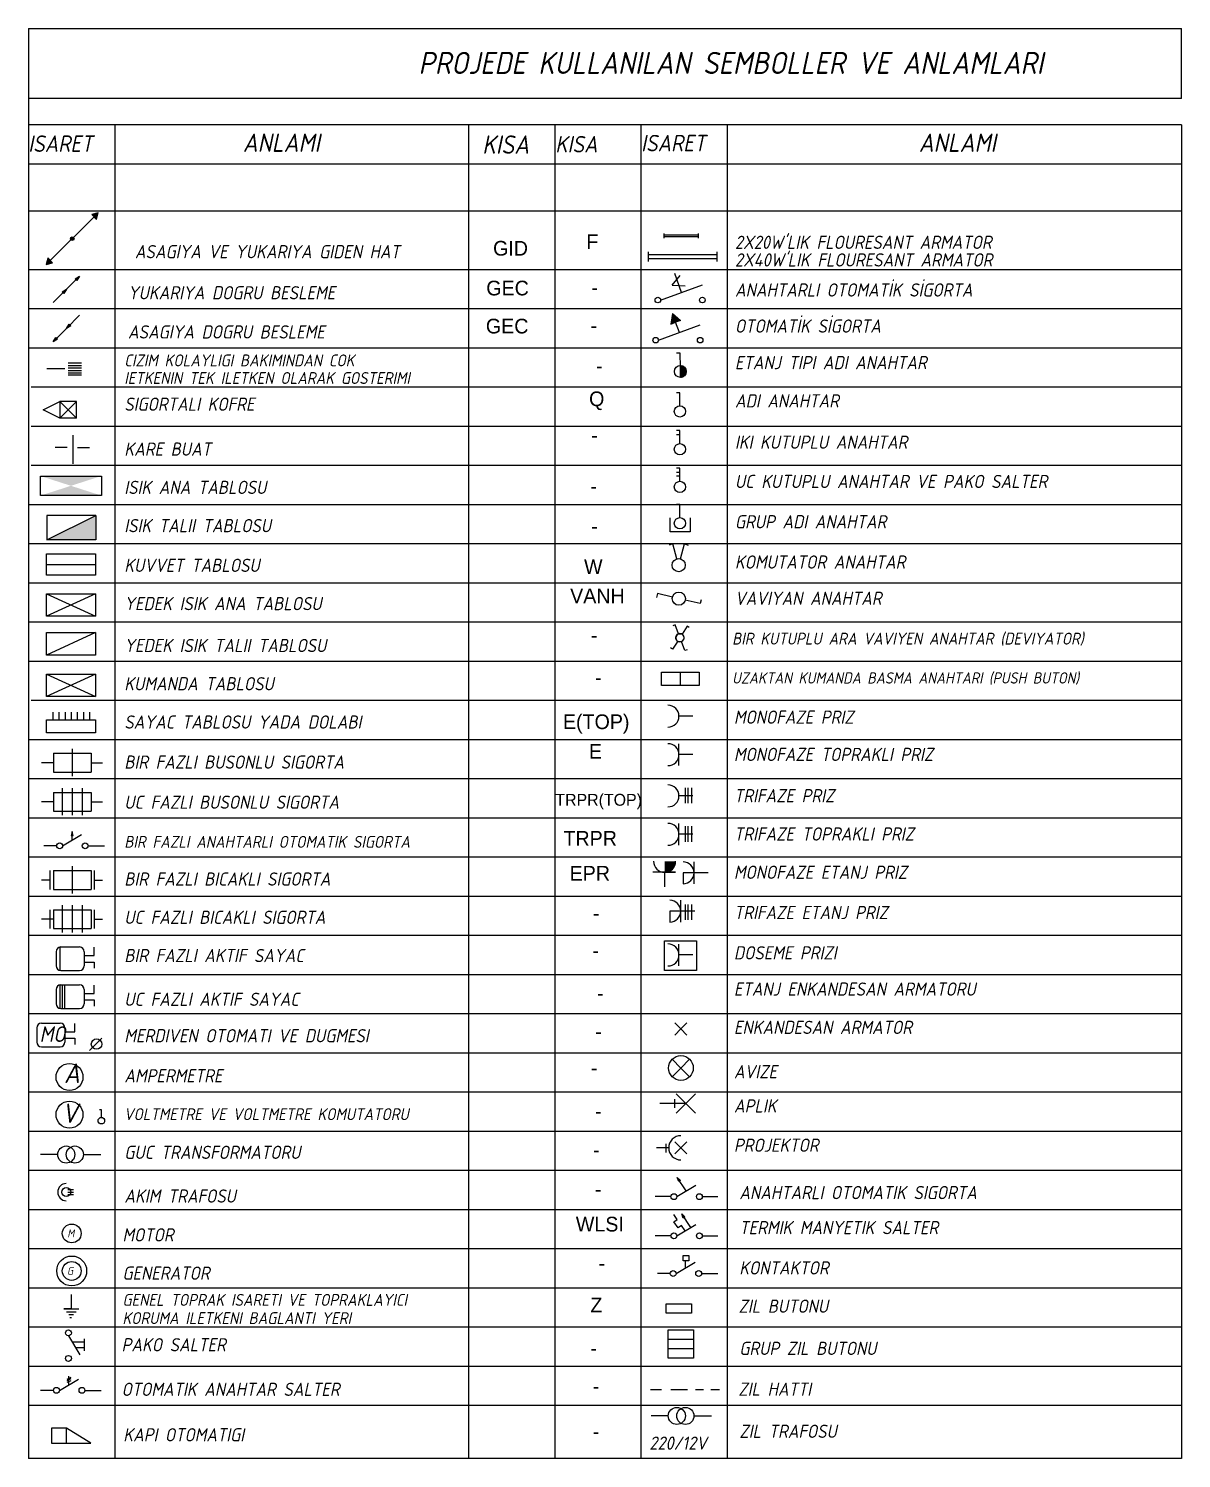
# Model space of a CAD drawing. Header units: millimetres. Extents: x 2277 to 6511, y 228 to 2237.
# Drawn here: x 4941 to 6511, y 290 to 2237 of the extents above; entities that cross this region are included whole.
import ezdxf
from ezdxf.enums import TextEntityAlignment as Align

# ---------------------------------------------------------------- set-up
doc = ezdxf.new("R2010")
doc.units = ezdxf.units.MM
for name, color, linetype in [('ACIHAZ', 7, 'Continuous'), ('AHAT', 7, 'Continuous'), ('ŞEMA', 9, 'Continuous')]:
    doc.layers.add(name, color=color, linetype=linetype)
doc.styles.add('2', font='TROMANS', dxfattribs={"height": 20})
doc.styles.add('Sefa - 1', font='GENISO.ttf', dxfattribs={"oblique": 12})

# ---------------------------------------------------------------- blocks, each defined once
blk = doc.blocks.new('GID')
at = {"layer": 'AHAT', "color": 7}
blk.add_line((71.1, 70.3), (3.9, 3.1), dxfattribs=at)
for points in [[(66.3, 52.5), (71.1, 70.3), (53.3, 65.5)], [(71.1, 70.3), (60.7, 67.5), (68.3, 59.9)]]:
    blk.add_lwpolyline(points, close=True, dxfattribs=at)
at = {"layer": 'AHAT', "const_width": 5}
blk.add_lwpolyline([(-2.5, 0, 1), (2.5, 0, 1)], format="xyb", close=True, dxfattribs=at)
at = {"layer": 'AHAT', "color": 7}
blk.add_circle((0, 0), 5, dxfattribs=at)
for points in [[(71.1, 70.3), (66.3, 52.5), (53.3, 65.5), (66.3, 52.5)], [(71.1, 70.3), (68.3, 59.9), (60.7, 67.5)]]:
    blk.add_solid(points, dxfattribs=at)
blk = doc.blocks.new('EPR')
at = {"layer": 'ACIHAZ', "color": 4}
for p, q in [((14.7, 20), (-16, 20)), ((0, 20), (0, 0)), ((0, 20), (14.7, 20))]:
    blk.add_line(p, q, dxfattribs=at)
at = {"layer": 'ACIHAZ', "color": 4, "const_width": 15}
blk.add_lwpolyline([(0, 27.5, 0.414214), (7.5, 35, 1)], format="xyb", dxfattribs=at)
at = {"layer": 'ACIHAZ', "color": 4}
blk.add_arc((0, 35), 15, 180, 0, dxfattribs=at)

msp = doc.modelspace()

# ---------------------------------------------------------------- hatches: boundary and pattern name
at = {"layer": 'ŞEMA'}
msp.add_hatch(color=0, dxfattribs=at).paths.add_polyline_path([(5828.649, 1839.899), (5817.762, 1849.243), (5815.428, 1835.087), (5822.039, 1837.493)])
h = msp.add_hatch(color=0, dxfattribs=at)
h.dxf.hatch_style = 1
h.paths.add_polyline_path([(5032.353, 1541.182), (5032.353, 1574.536), (4965.645, 1541.182)])

# ---------------------------------------------------------------- linework, layer by layer
at = {"color": 0}
for p, q in [((5657.528, 2106.12), (5657.528, 290.391)), ((5774.867, 2106.12), (5774.867, 290.391)), ((5892.205, 2106.12), (5892.205, 290.391))]:
    msp.add_line(p, q, dxfattribs=at)
msp.add_lwpolyline([(4940.876, 2237.34), (4940.876, 290.391)])
at = {"layer": 'ŞEMA', "color": 0}
for p, q in [((4940.876, 2237.34), (6510.901, 2237.34)), ((6510.901, 2142.12), (6510.901, 2237.34)), ((6510.901, 2142.12), (6510.901, 2237.34)), ((6510.901, 2142.12), (4940.876, 2142.12)), ((6510.901, 2106.12), (4940.876, 2106.12)), ((5058.215, 2106.12), (5058.215, 290.391)), ((5540.189, 2106.12), (5540.189, 290.391)), ((5657.528, 2106.12), (5657.528, 290.391)), ((5774.867, 2106.12), (5774.867, 290.391)), ((6510.901, 2106.12), (6510.901, 290.391)), ((6510.901, 2106.12), (6510.901, 290.391)), ((6510.901, 2052.785), (4940.876, 2052.785)), ((6510.901, 1988.646), (4940.876, 1988.646)), ((5806.402, 1951.774), (5806.402, 1958.339)), ((5806.402, 1956.482), (5852.942, 1956.482)), ((5852.942, 1953.631), (5806.402, 1953.631)), ((5852.942, 1958.339), (5852.942, 1951.774)), ((5785.165, 1920.169), (5785.165, 1933.3)), ((5785.165, 1929.586), (5878.246, 1929.586)), ((5878.246, 1933.3), (5878.246, 1920.169)), ((6510.901, 1909.049), (4940.876, 1909.049)), ((5878.246, 1923.884), (5785.165, 1923.884)), ((4992.437, 1882.396), (5010.413, 1900.372)), ((5004.502, 1896.654), (5010.413, 1900.372)), ((5006.695, 1894.461), (5004.502, 1896.654)), ((5010.413, 1900.372), (5006.695, 1894.461)), ((5817.207, 1887.771), (5828.15, 1901.027)), ((5830.165, 1878.037), (5820.797, 1903.776)), ((4974.461, 1864.42), (4992.437, 1882.396)), ((4986.525, 1878.678), (4992.437, 1882.396)), ((4988.719, 1876.484), (4986.525, 1878.678)), ((4992.437, 1882.396), (4988.719, 1876.484)), ((5801.698, 1867.675), (5858.632, 1888.398)), ((5817.207, 1887.771), (5835.031, 1887.288)), ((6510.901, 1855.713), (4940.876, 1855.713)), ((5010.413, 1846.899), (4992.437, 1828.923)), ((4992.437, 1828.923), (4996.155, 1834.834)), ((4998.348, 1832.641), (4992.437, 1828.923)), ((4996.155, 1834.834), (4998.348, 1832.641)), ((5798.663, 1813.143), (5855.597, 1833.865)), ((5817.762, 1849.243), (5815.428, 1835.087)), ((5815.428, 1835.087), (5822.039, 1837.493)), ((5817.762, 1849.243), (5828.649, 1839.899)), ((5828.649, 1839.899), (5822.039, 1837.493)), ((5827.13, 1823.504), (5822.039, 1837.493)), ((4992.437, 1828.923), (4974.461, 1810.947)), ((4974.461, 1810.947), (4978.179, 1816.858)), ((4980.372, 1814.665), (4974.461, 1810.947)), ((4978.179, 1816.858), (4980.372, 1814.665)), ((6510.901, 1802.377), (4940.876, 1802.377)), ((5828.339, 1795.265), (5823.4, 1795.221)), ((5828.509, 1776.262), (5828.339, 1795.265)), ((4990.394, 1774.228), (4965.615, 1774.228)), ((4994.935, 1782.272), (5012.799, 1782.272)), ((4994.935, 1778.8), (5012.799, 1778.8)), ((4994.935, 1775.418), (5012.799, 1775.418)), ((4994.935, 1771.849), (5012.799, 1771.849)), ((5828.509, 1762.332), (5828.509, 1778.621)), ((5828.509, 1778.456), (5828.673, 1778.62)), ((5828.509, 1778.181), (5828.938, 1778.61)), ((5828.509, 1777.907), (5829.195, 1778.592)), ((5828.509, 1777.633), (5829.444, 1778.567)), ((5828.509, 1777.359), (5829.686, 1778.536)), ((5828.509, 1777.084), (5829.923, 1778.498)), ((5828.509, 1776.81), (5830.153, 1778.454)), ((5828.509, 1776.536), (5830.378, 1778.404)), ((5828.509, 1776.262), (5830.597, 1778.349)), ((5828.509, 1775.987), (5830.811, 1778.289)), ((5828.509, 1775.713), (5831.021, 1778.224)), ((5828.509, 1775.439), (5831.225, 1778.155)), ((5828.509, 1775.165), (5831.426, 1778.081)), ((5828.509, 1774.891), (5831.622, 1778.003)), ((5828.509, 1774.616), (5831.814, 1777.921)), ((5828.509, 1774.342), (5832.002, 1777.834)), ((5828.509, 1774.068), (5832.186, 1777.744)), ((5828.509, 1773.794), (5832.366, 1777.65)), ((5828.509, 1773.519), (5832.543, 1777.552)), ((5828.509, 1773.245), (5832.715, 1777.451)), ((5828.509, 1772.971), (5832.885, 1777.346)), ((5828.509, 1772.697), (5833.051, 1777.238)), ((5828.509, 1772.422), (5833.213, 1777.126)), ((5828.509, 1772.148), (5833.372, 1777.01)), ((5828.509, 1771.874), (5833.527, 1776.892)), ((5828.509, 1771.6), (5833.68, 1776.77)), ((5828.509, 1771.325), (5833.829, 1776.644)), ((5828.509, 1771.051), (5833.974, 1776.516)), ((5828.509, 1770.777), (5834.116, 1776.384)), ((5828.509, 1770.503), (5834.256, 1776.249)), ((5828.509, 1770.228), (5834.391, 1776.11)), ((5828.509, 1769.954), (5834.524, 1775.969)), ((5828.509, 1769.68), (5834.653, 1775.824)), ((5828.509, 1769.406), (5834.779, 1775.675)), ((5828.509, 1769.131), (5834.902, 1775.524)), ((5828.509, 1768.857), (5835.021, 1775.369)), ((5828.509, 1768.583), (5835.137, 1775.21)), ((5828.509, 1768.309), (5835.25, 1775.049)), ((5828.509, 1768.034), (5835.359, 1774.884)), ((5828.509, 1767.76), (5835.464, 1774.715)), ((5828.509, 1767.486), (5835.566, 1774.543)), ((5828.509, 1767.212), (5835.665, 1774.367)), ((5828.509, 1766.937), (5835.76, 1774.188)), ((5828.509, 1766.663), (5835.85, 1774.004)), ((5828.509, 1766.389), (5835.937, 1773.817)), ((5828.509, 1766.115), (5836.021, 1773.626)), ((5828.509, 1765.84), (5836.099, 1773.431)), ((5828.509, 1765.566), (5836.174, 1773.231)), ((5828.509, 1765.292), (5836.244, 1773.027)), ((5828.509, 1765.018), (5836.31, 1772.818)), ((5828.509, 1764.744), (5836.371, 1772.605)), ((5828.509, 1764.469), (5836.427, 1772.387)), ((5828.509, 1764.195), (5836.478, 1772.163)), ((5828.509, 1763.921), (5836.523, 1771.934)), ((4994.935, 1768.655), (5012.799, 1768.655)), ((4994.935, 1765.65), (5012.799, 1765.65)), ((5828.509, 1763.647), (5836.562, 1771.699)), ((5828.509, 1763.372), (5836.595, 1771.458)), ((5828.509, 1763.098), (5836.621, 1771.21)), ((5828.509, 1762.824), (5836.64, 1770.954)), ((5828.509, 1762.55), (5836.651, 1770.691)), ((5828.566, 1762.332), (5836.654, 1770.42)), ((5828.847, 1762.339), (5836.647, 1770.139)), ((5829.139, 1762.356), (5836.63, 1769.847)), ((5829.442, 1762.386), (5836.6, 1769.544)), ((5829.76, 1762.428), (5836.558, 1769.226)), ((5830.093, 1762.487), (5836.499, 1768.893)), ((5830.445, 1762.565), (5836.421, 1768.541)), ((5830.821, 1762.667), (5836.319, 1768.165)), ((5831.227, 1762.799), (5836.187, 1767.759)), ((5831.674, 1762.972), (5836.014, 1767.312)), ((5832.185, 1763.209), (5835.777, 1766.801)), ((5832.812, 1763.561), (5835.425, 1766.174)), ((5833.868, 1764.343), (5834.643, 1765.118)), ((6510.901, 1749.041), (4944.53, 1749.041)), ((5827.892, 1741.423), (5823.262, 1741.423)), ((5827.892, 1723.607), (5827.892, 1741.423)), ((4960.769, 1718.164), (4983.503, 1729.531)), ((4983.503, 1706.797), (4960.769, 1718.164)), ((4983.503, 1706.797), (5006.237, 1729.531)), ((4983.503, 1729.531), (5006.237, 1706.797)), ((4983.503, 1729.531), (4983.503, 1706.797)), ((5006.237, 1729.531), (4983.503, 1729.531)), ((5006.237, 1706.797), (5006.237, 1729.531)), ((6510.901, 1695.705), (4944.53, 1695.705)), ((5006.237, 1706.797), (4983.503, 1706.797)), ((5001.05, 1683.647), (5001.05, 1644.76)), ((5827.892, 1690.069), (5823.262, 1690.069)), ((5827.892, 1684.256), (5823.262, 1684.256)), ((5827.892, 1672.253), (5827.892, 1690.069)), ((4993.425, 1666.784), (4977.146, 1666.784)), ((5007.563, 1666.784), (5023.842, 1666.784)), ((6510.901, 1642.37), (4944.53, 1642.37)), ((5827.892, 1638.715), (5823.262, 1638.715)), ((5827.892, 1620.899), (5827.892, 1638.715)), ((4957.134, 1601.429), (4957.134, 1628.094)), ((4957.134, 1628.094), (5039.963, 1628.094)), ((5039.963, 1628.094), (5039.963, 1601.429)), ((5827.892, 1632.902), (5823.262, 1632.902)), ((5827.892, 1628.057), (5823.262, 1628.057)), ((5039.963, 1601.429), (4957.134, 1601.429)), ((6510.901, 1589.034), (4940.876, 1589.034)), ((5827.892, 1589.299), (5823.262, 1589.299)), ((5827.892, 1571.483), (5827.892, 1589.299)), ((5032.353, 1574.536), (4965.645, 1574.536)), ((4965.645, 1574.536), (4965.645, 1541.182)), ((4965.645, 1541.182), (5032.353, 1574.536)), ((5032.353, 1574.536), (5032.353, 1541.182)), ((5814.582, 1551.982), (5814.582, 1571.361)), ((5841.731, 1571.361), (5841.731, 1551.982)), ((5032.353, 1541.182), (4965.645, 1541.182)), ((5841.731, 1551.982), (5814.582, 1551.982)), ((6510.901, 1535.698), (4940.876, 1535.698)), ((4965.473, 1507.691), (4965.473, 1522.135)), ((4965.473, 1522.135), (5032.18, 1522.135)), ((5032.18, 1522.135), (5032.18, 1507.691)), ((5818.487, 1535.532), (5813.238, 1534.125)), ((5823.898, 1515.337), (5818.487, 1535.532)), ((5828.536, 1515.337), (5833.948, 1535.532)), ((5833.948, 1535.532), (5839.197, 1534.125)), ((4965.473, 1493.247), (4965.473, 1507.691)), ((4965.473, 1507.691), (5032.18, 1507.691)), ((5032.18, 1507.691), (5032.18, 1493.247)), ((6510.901, 1482.362), (4940.876, 1482.362)), ((5032.18, 1493.247), (4965.473, 1493.247)), ((4965.473, 1437.139), (4965.473, 1467.693)), ((4965.473, 1467.693), (5032.18, 1467.693)), ((4965.473, 1467.693), (5032.18, 1437.139)), ((5032.18, 1467.693), (4965.473, 1437.139)), ((5032.18, 1467.693), (5032.18, 1437.139)), ((5797.318, 1467.902), (5796.088, 1462.609)), ((5817.683, 1463.17), (5797.318, 1467.902)), ((5855.504, 1454.38), (5835.139, 1459.113)), ((5856.734, 1459.673), (5855.504, 1454.38)), ((6510.901, 1429.026), (4940.876, 1429.026)), ((5032.18, 1437.139), (4965.473, 1437.139)), ((5821.334, 1425.367), (5818.155, 1424.172)), ((5825.93, 1413.134), (5821.334, 1425.367)), ((5837.864, 1423.677), (5830.889, 1412.627)), ((5840.736, 1421.864), (5837.864, 1423.677)), ((4965.473, 1384.364), (4965.473, 1414.918)), ((5032.18, 1414.918), (4965.473, 1384.364)), ((4965.473, 1414.918), (5032.18, 1414.918)), ((5032.18, 1414.918), (5032.18, 1384.364)), ((5824.909, 1403.156), (5817.934, 1392.106)), ((5834.464, 1390.416), (5829.868, 1402.649)), ((5032.18, 1384.364), (4965.473, 1384.364)), ((5817.934, 1392.106), (5815.062, 1393.919)), ((5837.643, 1391.611), (5834.464, 1390.416)), ((6510.901, 1375.69), (4940.876, 1375.69)), ((4965.473, 1327.701), (4965.473, 1358.255)), ((4965.473, 1358.255), (5032.18, 1327.701)), ((5032.18, 1358.255), (4965.473, 1327.701)), ((4965.473, 1358.255), (5032.18, 1358.255)), ((5032.18, 1358.255), (5032.18, 1327.701)), ((5802.947, 1361.1), (5854.335, 1361.1)), ((5802.947, 1342.69), (5802.947, 1361.1)), ((5828.641, 1342.69), (5828.641, 1361.1)), ((5854.335, 1361.1), (5854.335, 1342.69)), ((5032.18, 1327.701), (4965.473, 1327.701)), ((5854.335, 1342.69), (5802.947, 1342.69)), ((6510.901, 1322.355), (4944.53, 1322.355)), ((4973.811, 1306.591), (4973.811, 1296.036)), ((4982.15, 1306.591), (4982.15, 1296.036)), ((4990.488, 1306.591), (4990.488, 1296.036)), ((4998.826, 1306.591), (4998.826, 1296.036)), ((5007.165, 1306.591), (5007.165, 1296.036)), ((5015.504, 1306.591), (5015.504, 1296.036)), ((5023.842, 1306.591), (5023.842, 1296.036)), ((4965.473, 1278.259), (4965.473, 1296.036)), ((4965.473, 1296.036), (5032.18, 1296.036)), ((5032.18, 1296.036), (5032.18, 1278.259)), ((5845.609, 1301.026), (5826.57, 1301.026)), ((6510.901, 1269.019), (4940.876, 1269.019)), ((5032.18, 1278.259), (4965.473, 1278.259)), ((4974.923, 1250.507), (4974.923, 1224.905)), ((4974.923, 1250.507), (5026.125, 1250.507)), ((5000.524, 1219.495), (5000.524, 1256.59)), ((5026.125, 1250.507), (5026.125, 1224.905)), ((5826.57, 1233.825), (5826.57, 1263.581)), ((5845.609, 1248.703), (5826.57, 1248.703)), ((4974.923, 1237.706), (4958.246, 1237.706)), ((5026.125, 1237.706), (5041.631, 1237.706)), ((6510.901, 1215.683), (4940.876, 1215.683)), ((4974.923, 1224.905), (5026.125, 1224.905)), ((4974.923, 1197.176), (4974.923, 1171.575)), ((4974.923, 1197.176), (5026.125, 1197.176)), ((4987.182, 1166.165), (4987.182, 1203.26)), ((5000.524, 1166.165), (5000.524, 1203.26)), ((5014.422, 1166.165), (5014.422, 1203.26)), ((5026.125, 1197.176), (5026.125, 1171.575)), ((5845.609, 1192.504), (5826.57, 1192.504)), ((5835.296, 1182.471), (5835.296, 1203.506)), ((5839.174, 1182.471), (5839.174, 1203.506)), ((5844.022, 1182.471), (5844.022, 1203.506)), ((4974.923, 1184.376), (4958.246, 1184.376)), ((4974.923, 1171.575), (5026.125, 1171.575)), ((5026.125, 1184.376), (5041.631, 1184.376)), ((6510.901, 1162.347), (4940.876, 1162.347)), ((5826.57, 1125.304), (5826.57, 1155.059)), ((5835.296, 1130.148), (5835.296, 1151.184)), ((5839.174, 1130.148), (5839.174, 1151.184)), ((5844.022, 1130.148), (5844.022, 1151.184)), ((4987.209, 1124.494), (5013.124, 1139.927)), ((5000.166, 1143.903), (4998.833, 1138.455)), ((4998.833, 1138.455), (5001.565, 1138.455)), ((5000.166, 1143.903), (4999.516, 1138.455)), ((5000.166, 1132.21), (5000.166, 1143.903)), ((5001.565, 1138.455), (5000.166, 1143.903)), ((5000.166, 1143.903), (5000.882, 1138.455)), ((5845.609, 1140.182), (5826.57, 1140.182)), ((4979.203, 1124.494), (4961.735, 1124.494)), ((5021.955, 1124.494), (5044.15, 1124.494)), ((6510.901, 1109.011), (4940.876, 1109.011)), ((4969.92, 1090.789), (4969.92, 1065.187)), ((4974.923, 1090.789), (4974.923, 1065.187)), ((4974.923, 1090.789), (5026.125, 1090.789)), ((5000.524, 1059.777), (5000.524, 1096.873)), ((5026.125, 1090.789), (5026.125, 1065.187)), ((5030.017, 1090.789), (5030.017, 1065.187)), ((5847.14, 1072.919), (5847.14, 1102.674)), ((4969.92, 1077.988), (4958.246, 1077.988)), ((5030.017, 1077.988), (5041.631, 1077.988)), ((5866.179, 1087.796), (5847.14, 1087.796)), ((6510.901, 1055.675), (4940.876, 1055.675)), ((4974.923, 1065.187), (5026.125, 1065.187)), ((4969.92, 1037.458), (4969.92, 1011.857)), ((4974.923, 1037.458), (4974.923, 1011.857)), ((4974.923, 1037.458), (5026.125, 1037.458)), ((4987.182, 1006.447), (4987.182, 1043.542)), ((5000.524, 1006.447), (5000.524, 1043.542)), ((5014.422, 1006.447), (5014.422, 1043.542)), ((5026.125, 1037.458), (5026.125, 1011.857)), ((5030.017, 1037.458), (5030.017, 1011.857)), ((5829.126, 1020.658), (5829.126, 1050.414)), ((5848.165, 1035.536), (5829.126, 1035.536)), ((5835.296, 1023.565), (5835.296, 1044.6)), ((5839.174, 1023.565), (5839.174, 1044.6)), ((5844.022, 1023.565), (5844.022, 1044.6)), ((4974.923, 1024.658), (4958.246, 1024.658)), ((5030.017, 1024.658), (5041.631, 1024.658)), ((6510.901, 1002.339), (4940.876, 1002.339)), ((4974.923, 1011.857), (5026.125, 1011.857)), ((5806.825, 995.338), (5850.457, 995.338)), ((5806.825, 954.642), (5806.825, 995.338)), ((5850.457, 995.338), (5850.457, 954.642)), ((4978.213, 980.372), (4978.213, 961.171)), ((4983.975, 954.893), (4983.975, 986.741)), ((4984.614, 986.773), (5010.215, 986.773)), ((5016.615, 980.372), (5016.615, 961.171)), ((5016.615, 975.216), (5029.957, 975.216)), ((5029.957, 975.216), (5029.957, 986.326)), ((5826.57, 961.081), (5826.57, 990.837)), ((5845.609, 975.959), (5826.57, 975.959)), ((4984.614, 954.771), (5010.215, 954.771)), ((5016.615, 966.328), (5029.957, 966.328)), ((5029.957, 966.328), (5029.957, 957.995)), ((5850.457, 954.642), (5806.825, 954.642)), ((6510.901, 949.004), (4940.876, 949.004)), ((4983.975, 903.229), (4983.975, 935.077)), ((4984.614, 935.109), (5010.215, 935.109)), ((4987.272, 903.229), (4987.272, 935.077)), ((4990.202, 903.229), (4990.202, 935.077)), ((5029.957, 923.552), (5029.957, 934.663)), ((4978.213, 928.708), (4978.213, 909.508)), ((5016.615, 928.708), (5016.615, 909.508)), ((5016.615, 923.552), (5029.957, 923.552)), ((6510.901, 895.668), (4940.876, 895.668)), ((4984.614, 903.107), (5010.215, 903.107)), ((5016.615, 914.664), (5029.957, 914.664)), ((5029.957, 914.664), (5029.957, 906.331)), ((4951.948, 876.489), (4951.948, 857.288)), ((4958.349, 882.889), (4983.95, 882.889)), ((4990.35, 876.489), (4990.35, 857.288)), ((5003.692, 871.333), (5003.692, 882.443)), ((5829.126, 875.132), (5820.904, 883.353)), ((5829.126, 875.132), (5837.348, 883.353)), ((4990.35, 871.333), (5003.692, 871.333)), ((4990.35, 862.444), (5003.692, 862.444)), ((5003.692, 862.444), (5003.692, 854.112)), ((5040.835, 862.7), (5023.92, 845.791)), ((5829.126, 875.132), (5820.904, 866.91)), ((5829.126, 875.132), (5837.348, 866.91)), ((6510.901, 842.332), (4940.876, 842.332)), ((4958.349, 850.888), (4983.95, 850.888)), ((5829.286, 821.971), (5817.377, 833.88)), ((5829.286, 821.971), (5817.377, 810.063)), ((5829.286, 821.971), (5841.194, 833.88)), ((5829.286, 821.971), (5841.194, 810.063)), ((6510.901, 788.996), (4940.876, 788.996)), ((5836.099, 773.622), (5822.998, 786.724)), ((5836.099, 773.622), (5849.2, 786.724)), ((5039.963, 765.198), (5037.246, 765.198)), ((5039.963, 754.745), (5039.963, 765.198)), ((5836.099, 773.622), (5800.546, 773.622)), ((5836.099, 773.622), (5822.998, 760.521)), ((5836.099, 773.622), (5849.2, 760.521)), ((6510.901, 735.66), (4940.876, 735.66)), ((5829.126, 713.318), (5820.904, 721.54)), ((5829.126, 713.318), (5837.348, 721.54)), ((4980.482, 704.12), (4957.134, 704.12)), ((5015.504, 704.12), (5039.407, 704.12)), ((5812.643, 713.318), (5796.16, 713.318)), ((5808.764, 718.692), (5808.764, 707.065)), ((5829.126, 713.318), (5820.904, 705.097)), ((5829.126, 713.318), (5837.348, 705.097)), ((6510.901, 682.324), (4940.876, 682.324)), ((5823.684, 646.821), (5849.599, 662.255)), ((5836.642, 654.538), (5824.11, 673.106)), ((5826.334, 667.368), (5824.11, 673.106)), ((5824.11, 673.106), (5828.6, 668.897)), ((5828.6, 668.897), (5826.334, 667.368)), ((4994.379, 656.345), (5002.162, 656.345)), ((4994.379, 653.012), (5002.162, 653.012)), ((4994.379, 649.678), (5002.162, 649.678)), ((5815.678, 646.821), (5794.332, 646.821)), ((5858.43, 646.821), (5879.657, 646.821)), ((6510.901, 628.988), (4940.876, 628.988)), ((5842.863, 604.908), (5830.332, 623.476)), ((5832.556, 617.738), (5830.332, 623.476)), ((5830.332, 623.476), (5834.821, 619.267)), ((5824.369, 615.725), (5819.697, 622.63)), ((5819.848, 612.667), (5824.369, 615.725)), ((5825.487, 604.334), (5819.848, 612.667)), ((5823.684, 593.486), (5849.599, 608.919)), ((5829.969, 607.367), (5825.487, 604.334)), ((5834.918, 600.053), (5829.969, 607.367)), ((5834.821, 619.267), (5832.556, 617.738)), ((5815.678, 593.486), (5794.332, 593.486)), ((5858.43, 593.486), (5879.657, 593.486)), ((6510.901, 575.653), (4940.876, 575.653)), ((5832.118, 566.59), (5840.081, 566.59)), ((5832.118, 559.335), (5832.118, 566.59)), ((5840.081, 566.59), (5840.081, 559.335)), ((5822.715, 542.136), (5848.63, 557.569)), ((5840.081, 559.335), (5832.118, 559.335)), ((5835.672, 549.852), (5835.672, 559.335)), ((5814.709, 542.136), (5797.241, 542.136)), ((5857.461, 542.136), (5879.657, 542.136)), ((6510.901, 522.317), (4940.876, 522.317)), ((4998.826, 513.481), (4998.826, 494.038)), ((4988.82, 494.038), (5009.389, 494.038)), ((4998.826, 494.038), (4988.82, 494.038)), ((4992.712, 490.149), (5005.497, 490.149)), ((5809.174, 488.051), (5809.174, 500.883)), ((5809.174, 500.883), (5843.747, 500.883)), ((5843.747, 488.051), (5809.174, 488.051)), ((5843.747, 500.883), (5843.747, 488.051)), ((6510.901, 468.981), (4940.876, 468.981)), ((4995.491, 486.26), (5002.162, 486.26)), ((4997.159, 482.372), (4999.382, 482.372)), ((4995.135, 457.305), (5010.569, 431.39)), ((4999.902, 449.302), (5016.372, 449.302)), ((5016.372, 453.298), (5016.372, 436.699)), ((5811.732, 465.289), (5846.305, 465.289)), ((5811.732, 452.456), (5811.732, 465.289)), ((5846.305, 452.456), (5811.732, 452.456)), ((5811.732, 439.624), (5811.732, 452.456)), ((5846.305, 465.289), (5846.305, 452.456)), ((5846.305, 452.456), (5846.305, 439.624)), ((5004.679, 441.279), (5016.372, 441.279)), ((5846.305, 439.624), (5811.732, 439.624)), ((5811.732, 426.791), (5811.732, 439.624)), ((5846.305, 439.624), (5846.305, 426.791)), ((6510.901, 415.645), (4940.876, 415.645)), ((5846.305, 426.791), (5811.732, 426.791)), ((4982.795, 383.038), (5008.71, 398.471)), ((4998.408, 400.604), (4993.148, 397.976)), ((4998.408, 398.56), (4993.148, 395.931)), ((4998.408, 396.223), (4993.148, 393.595)), ((4995.753, 390.754), (4995.753, 402.447)), ((4974.789, 383.038), (4957.321, 383.038)), ((5017.541, 383.038), (5039.737, 383.038)), ((5788.024, 384.344), (5802.841, 384.344)), ((5815.683, 384.344), (5838.402, 384.344)), ((5849.268, 384.344), (5860.134, 384.344)), ((5870.012, 384.344), (5881.865, 384.344)), ((6510.901, 362.309), (4940.876, 362.309)), ((4992.687, 331.731), (4971.917, 331.731)), ((4971.917, 331.731), (4971.917, 310.961)), ((5025.73, 310.961), (4992.687, 331.731)), ((4992.687, 310.961), (4992.687, 331.731)), ((5812.023, 348.258), (5788.675, 348.258)), ((5847.044, 348.258), (5870.948, 348.258)), ((4971.917, 310.961), (4992.687, 310.961)), ((4992.687, 310.961), (5025.73, 310.961)), ((6510.901, 290.391), (4940.876, 290.391))]:
    msp.add_line(p, q, dxfattribs=at)
at = {"layer": 'ŞEMA', "color": 0, "linetype": 'Continuous'}
for p, q in [((5832.226, 1087.796), (5832.206, 1072.862)), ((5847.14, 1087.796), (5832.226, 1087.796)), ((5814.212, 1035.536), (5814.192, 1020.602)), ((5829.126, 1035.536), (5814.212, 1035.536)), ((5820.652, 779.497), (5820.652, 767.948))]:
    msp.add_line(p, q, dxfattribs=at)
at = {"layer": 'ŞEMA', "color": 0}
for centre, radius in [((5797.911, 1867.675), 3.787), ((5858.499, 1867.675), 3.787), ((5794.876, 1813.143), 3.787), ((5855.464, 1813.143), 3.787), ((5827.892, 1664.618), 7.636), ((5827.892, 1613.264), 7.636), ((4983.206, 1124.494), 4.003), ((5017.952, 1124.494), 4.003), ((4996.603, 809.67), 18.345), ((4996.603, 758.561), 18.345), ((4992.156, 704.12), 11.674), ((5003.83, 704.12), 11.674), ((4992.156, 653.012), 6.111), ((5819.681, 646.821), 4.003), ((5854.427, 646.821), 4.003), ((4999.606, 596.758), 12.801), ((5819.681, 593.486), 4.003), ((5854.427, 593.486), 4.003), ((4999.606, 545.649), 20.345), ((4999.606, 545.649), 12.801), ((5818.712, 542.136), 4.003), ((5853.458, 542.136), 4.003), ((4995.135, 461.308), 4.003), ((4995.135, 426.562), 4.003), ((4978.792, 383.038), 4.003), ((5013.538, 383.038), 4.003), ((5823.697, 348.258), 11.674), ((5835.37, 348.258), 11.674)]:
    msp.add_circle(centre, radius, dxfattribs=at)
at = {"layer": 'ŞEMA', "color": 0, "linetype": 'Continuous'}
msp.add_circle((5829.286, 821.971), 16.841, dxfattribs=at)
at = {"layer": 'ŞEMA', "color": 0}
for centre, radius, start, end in [((5811.636, 1301.026), 14.934, 270, 90), ((5811.636, 1248.703), 14.934, 270, 90), ((5811.636, 1192.504), 14.934, 270, 90), ((5811.636, 1140.182), 14.934, 270, 90), ((5832.206, 1087.796), 14.934, 0, 90), ((5832.206, 1087.796), 14.934, 270, 0), ((5814.192, 1035.536), 14.934, 0, 90), ((5814.192, 1035.536), 14.934, 270, 0), ((4984.614, 980.372), 6.4, 90, 180), ((5010.215, 980.372), 6.4, 0, 90), ((5811.636, 975.959), 14.934, 270, 90), ((4984.614, 961.171), 6.4, 180, 270), ((5010.215, 961.171), 6.4, 270, 0), ((4984.614, 928.708), 6.4, 90, 180), ((5010.215, 928.708), 6.4, 0, 90), ((4984.614, 909.508), 6.4, 180, 270), ((5010.215, 909.508), 6.4, 270, 0), ((4958.349, 876.489), 6.4, 90, 180), ((4983.95, 876.489), 6.4, 0, 90), ((4958.349, 857.288), 6.4, 180, 270), ((4983.95, 857.288), 6.4, 270, 0), ((5829.126, 713.318), 16.483, 90, 270), ((4992.156, 653.012), 11.674, 90, 270)]:
    msp.add_arc(centre, radius, start, end, dxfattribs=at)
for centre, major_axis, ratio, start_param, end_param in [((5828.509, 1770.477), (-8.144, 0.047), 0.99999999, 3.14742432, 9.43060963), ((5827.892, 1715.971), (-0.013, 7.636), 0.99999997, 4.71073891, 10.99392421), ((5827.892, 1563.848), (-0.013, 7.636), 0.99999997, 4.71073891, 10.99392421), ((5826.217, 1506.682), (8.96, 0.017), 0.99999997, -0.00185566, 6.28132965), ((5826.411, 1461.141), (8.96, 0.017), 0.99999997, -0.00185566, 6.28132965), ((5827.899, 1407.891), (4.661, 3.105), 0.99999999, -1.57072542, 4.71245989), ((5033.449, 854.591), (-5.056, 5.056), 1, 3.92699082, 10.21017612), ((5039.963, 750.264), (-4.48, 0.017), 0.99999997, 3.14545436, 9.42863967)]:
    msp.add_ellipse(centre, major_axis=major_axis, ratio=ratio, start_param=start_param, end_param=end_param, dxfattribs=at)
at = {"layer": 'ŞEMA', "color": 0, "extrusion": (0, 0, -1)}
msp.add_ellipse((5827.899, 1407.891), major_axis=(3.96, 3.96), ratio=0.99999999, start_param=0.006058614026832387, end_param=6.289243921206419, dxfattribs=at)
at = {"layer": 'ŞEMA', "color": 0}
for points in [[(5006.695, 1894.461), (5004.502, 1896.654), (5010.413, 1900.372)], [(4988.719, 1876.484), (4986.525, 1878.678), (4992.437, 1882.396)], [(4996.155, 1834.834), (4998.348, 1832.641), (4992.437, 1828.923)], [(4978.179, 1816.858), (4980.372, 1814.665), (4974.461, 1810.947)], [(4957.134, 1628.094), (5039.963, 1628.094), (5039.963, 1601.429), (4957.134, 1601.429)], [(5828.6, 668.897), (5826.334, 667.368), (5824.11, 673.106)], [(5834.821, 619.267), (5832.556, 617.738), (5830.332, 623.476)]]:
    msp.add_solid(points, dxfattribs=at)

# ---------------------------------------------------------------- block references
at = {"xscale": 0.5, "yscale": 0.5, "zscale": 0.5}
msp.add_blockref('GID', (5000.284, 1951.241), dxfattribs=at)
at = {"xscale": 0.5, "yscale": 0.5, "zscale": 0.5, "rotation": 180}
msp.add_blockref('GID', (5000.284, 1951.241), dxfattribs=at)
msp.add_blockref('EPR', (5807.004, 1068.549))

# ---------------------------------------------------------------- texts
at = {"color": 0, "style": 'Sefa - 1', "oblique": 12}
for s, height, p in [('PROJEDE KULLANILAN SEMBOLLER VE ANLAMLARI', 30, (5471.922, 2175.576)), ('ISARET', 22.5, (4940.44, 2069.445)), ('ANLAMI', 25, (5232.608, 2069.445)), ('KISA', 25, (5558.747, 2066.924)), ('KISA', 22.5, (5658.221, 2068.653)), ('ISARET', 22.5, (5775.094, 2070.177)), ('ANLAMI', 25, (6153.235, 2069.445)), ("2X20W'LIK FLOURESANT ARMATOR", 18, (5902.881, 1937.348)), ('ASAGIYA VE YUKARIYA GIDEN HAT', 18, (5085.592, 1924.587)), ("2X40W'LIK FLOURESANT ARMATOR", 18, (5902.881, 1913.347)), ('ANAHTARLI OTOMATİK SİGORTA', 18, (5902.881, 1872.412)), ('YUKARIYA DOGRU BESLEME', 18, (5076.204, 1868.648)), ('ASAGIYA DOGRU BESLEME', 18, (5076.204, 1815.312)), ('OTOMATİK SİGORTA', 18, (5902.881, 1823.282)), ('CIZIM KOLAYLIGI BAKIMINDAN COK', 16.2, (5071.239, 1777.433)), ('ETANJ TIPI ADI ANAHTAR', 18, (5902.881, 1773.52)), ('IETKENIN TEK ILETKEN OLARAK GOSTERIMI', 16.2, (5071.239, 1753.431)), ('SIGORTALI KOFRE', 18, (5071.239, 1716.894)), ('ADI ANAHTAR', 18, (5902.881, 1721.403)), ('IKI KUTUPLU ANAHTAR', 18, (5902.881, 1665.171)), ('KARE BUAT', 18, (5071.239, 1655.736)), ('ISIK ANA TABLOSU', 18, (5071.239, 1603.636)), ('UC KUTUPLU ANAHTAR VE PAKO SALTER', 18, (5902.881, 1611.683)), ('ISIK TALII TABLOSU', 18, (5071.239, 1551.536)), ('GRUP ADI ANAHTAR', 18, (5902.881, 1556.823)), ('KOMUTATOR ANAHTAR', 18, (5902.881, 1501.963)), ('KUVVET TABLOSU', 18, (5071.239, 1497.48)), ('YEDEK ISIK ANA TABLOSU', 18, (5071.239, 1445.381)), ('VAVIYAN ANAHTAR', 18, (5902.881, 1452.589)), ('YEDEK ISIK TALII TABLOSU', 18, (5071.239, 1388.319)), ('BIR KUTUPLU ARA VAVIYEN ANAHTAR (DEVIYATOR)', 16.2, (5899.088, 1398.564)), ('KUMANDA TABLOSU', 18, (5071.239, 1336.22)), ('UZAKTAN KUMANDA BASMA ANAHTARI (PUSH BUTON)', 15.3, (5899.111, 1345.453)), ('MONOFAZE PRIZ', 18, (5901.508, 1290.752)), ('SAYAC TABLOSU YADA DOLABI', 18, (5071.239, 1284.12)), ('BIR FAZLI BUSONLU SIGORTA', 18, (5071.239, 1229.54)), ('MONOFAZE TOPRAKLI PRIZ', 18, (5901.508, 1240.006)), ('UC FAZLI BUSONLU SIGORTA', 18, (5071.239, 1174.959)), ('TRIFAZE PRIZ', 18, (5901.508, 1183.775)), ('TRIFAZE TOPRAKLI PRIZ', 18, (5901.508, 1131.658)), ('BIR FAZLI ANAHTARLI OTOMATIK SIGORTA', 16.2, (5071.239, 1121.843)), ('MONOFAZE ETANJ PRIZ', 18, (5901.508, 1079.541)), ('BIR FAZLI BICAKLI SIGORTA', 18, (5071.239, 1070.32)), ('UC FAZLI BICAKLI SIGORTA', 18, (5071.239, 1018.22)), ('TRIFAZE ETANJ PRIZ', 18, (5901.508, 1024.681)), ('BIR FAZLI AKTIF SAYAC', 18, (5071.239, 966.121)), ('DOSEME PRIZI', 18, (5901.508, 969.821)), ('ETANJ ENKANDESAN ARMATORU', 18, (5901.508, 920.447)), ('UC FAZLI AKTIF SAYAC', 18, (5071.239, 906.578)), ('ENKANDESAN ARMATOR', 18, (5901.508, 868.33)), ('MERDIVEN OTOMATI VE DUGMESI', 18, (5071.239, 856.96)), ('AMPERMETRE', 18, (5071.239, 802.379)), ('AVIZE', 18, (5901.508, 807.984)), ('APLIK', 18, (5901.508, 761.353)), ('VOLTMETRE VE VOLTMETRE KOMUTATORU', 16.2, (5070.781, 750.988)), ('PROJEKTOR', 18, (5901.508, 707.864)), ('GUC TRANSFORMATORU', 18, (5071.239, 698.18)), ('AKIM TRAFOSU', 18, (5071.239, 638.638)), ('ANAHTARLI OTOMATIK SIGORTA', 18, (5908.81, 643.365)), ('MOTOR', 18, (5068.756, 585.75)), ('TERMIK MANYETIK SALTER', 18, (5908.81, 595.66)), ('GENERATOR', 18, (5068.756, 533.65)), ('KONTAKTOR', 18, (5908.81, 540.8)), ('GENEL TOPRAK ISARETI VE TOPRAKLAYICI', 16.2, (5068.756, 498.113)), ('ZIL BUTONU', 18, (5907.681, 488.667)), ('KORUMA ILETKENI BAGLANTI YERI', 16.2, (5068.756, 473.308)), ('PAKO SALTER', 18, (5067.518, 436.119)), ('GRUP ZIL BUTONU', 18, (5908.814, 431.216)), ('OTOMATIK ANAHTAR SALTER', 18, (5067.518, 375.467)), ('ZIL HATTI', 18, (5907.389, 375.683)), ('KAPI OTOMATIGI', 18, (5069.829, 313.545)), ('ZIL TRAFOSU', 18, (5908.814, 318.33)), ('220/12V', 18, (5786.32, 302.224))]:
    msp.add_text(s, height=height, dxfattribs=at).set_placement(p)
at = {"layer": 'AHAT', "color": 2, "style": '2'}
for s, height, p in [('GID', 20, (5597.235, 1938.196)), ('F', 20, (5708.611, 1947.164)), ('GEC', 20, (5593.183, 1884.037)), ('-', 20, (5711.919, 1884.752)), ('GEC', 20, (5592.624, 1832.226)), ('-', 20, (5710.744, 1833.173)), ('-', 20, (5718.202, 1778.07)), ('Q', 20, (5714.631, 1733.212)), ('-', 20, (5711.556, 1683.676)), ('-', 20, (5710.535, 1614.34)), ('-', 20, (5711.556, 1559.789)), ('W', 20, (5709.961, 1504.637)), ('VANH', 20, (5715.575, 1464.851)), ('-', 20, (5711.213, 1411.433)), ('-', 20, (5716.831, 1353.706)), ('E(TOP)', 20, (5713.9, 1293.476)), ('E', 20, (5712.878, 1253.116)), ('TRPR(TOP)', 16.2, (5717.242, 1187.213)), ('TRPR', 20, (5705.717, 1134.777)), ('EPR', 20, (5705.205, 1087.204)), ('-', 20, (5713.914, 1032.937)), ('-', 20, (5713.11, 982.196)), ('-', 20, (5719.619, 923.977)), ('-', 20, (5717.05, 871.614)), ('-', 20, (5711.067, 822.117)), ('-', 20, (5716.712, 763.057)), ('-', 20, (5714.145, 710.677)), ('-', 20, (5716.636, 657.226)), ('WLSI', 20, (5718.886, 609.382)), ('-', 20, (5721.515, 556.436)), ('Z', 20, (5714.16, 499.268)), ('-', 20, (5710.561, 440.709)), ('-', 20, (5713.651, 388.615)), ('-', 20, (5713.651, 326.975))]:
    msp.add_text(s, height=height, dxfattribs=at).set_placement(p, align=Align.MIDDLE_CENTER)
at = {"layer": 'ŞEMA', "color": 0, "style": 'Sefa - 1', "oblique": 12}
for s, height, p in [('MO', 21.3343, (4955.884, 857.445)), ('A', 26.668, (4989.126, 801.54)), ('V', 26.668, (4986.346, 747.099)), ('M', 10.667, (4993.735, 591.456)), ('G', 10.667, (4993.317, 540.348))]:
    msp.add_text(s, height=height, dxfattribs=at).set_placement(p)

doc.saveas('drawing.dxf')
